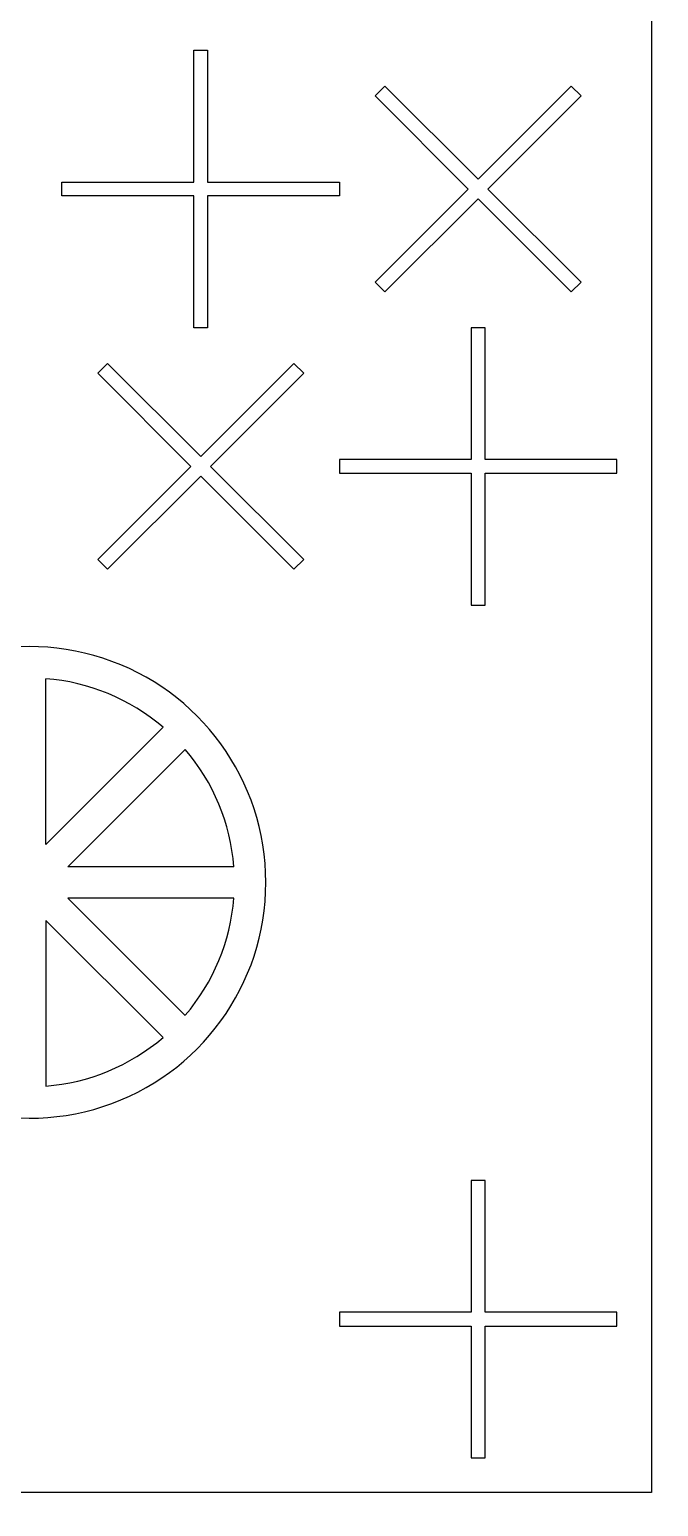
# Model space of a CAD drawing. Header units: inches. Extents: x -271009 to 5700, y -37000 to 38138.
# Drawn here: x -116161 to -113860, y 17255 to 22660 of the extents above; entities that cross this region are included whole.
import ezdxf

# ---------------------------------------------------------------- set-up
doc = ezdxf.new("R2010")
doc.units = ezdxf.units.IN
doc.header["$MEASUREMENT"] = 0

msp = doc.modelspace()

# ---------------------------------------------------------------- linework, layer by layer
for p, q in [((-115560.5, 22101.6), (-115560.5, 22583.8)), ((-115560.5, 22583.8), (-115509.7, 22583.8)), ((-115509.7, 22583.8), (-115509.7, 22101.6)), ((-114896.9, 22417.2), (-114861, 22453)), ((-114861, 22453), (-114520.1, 22112.1)), ((-114520.1, 22112.1), (-114179.2, 22453)), ((-114179.2, 22453), (-114143.3, 22417.2)), ((-114556, 22076.3), (-114896.9, 22417.2)), ((-114143.3, 22417.2), (-114484.2, 22076.3)), ((-116042.6, 22050.9), (-116042.6, 22101.6)), ((-116042.6, 22101.6), (-115560.5, 22101.6)), ((-115509.7, 22101.6), (-115027.6, 22101.6)), ((-115027.6, 22101.6), (-115027.6, 22050.9)), ((-114896.9, 21735.3), (-114556, 22076.3)), ((-114484.2, 22076.3), (-114143.3, 21735.3)), ((-115560.5, 22050.9), (-116042.6, 22050.9)), ((-115560.5, 21568.8), (-115560.5, 22050.9)), ((-115027.6, 22050.9), (-115509.7, 22050.9)), ((-115509.7, 22050.9), (-115509.7, 21568.8)), ((-114520.1, 22040.4), (-114861, 21699.5)), ((-114179.2, 21699.5), (-114520.1, 22040.4)), ((-114861, 21699.5), (-114896.9, 21735.3)), ((-114143.3, 21735.3), (-114179.2, 21699.5)), ((-115509.7, 21568.8), (-115560.5, 21568.8)), ((-114494.8, 21568.8), (-114545.5, 21568.8)), ((-114545.5, 21568.8), (-114545.5, 21086.6)), ((-114494.8, 21086.6), (-114494.8, 21568.8)), ((-115876, 21438), (-115911.9, 21402.2)), ((-115535.1, 21097.1), (-115876, 21438)), ((-115194.2, 21438), (-115535.1, 21097.1)), ((-115158.3, 21402.2), (-115194.2, 21438)), ((-115911.9, 21402.2), (-115571, 21061.3)), ((-115499.2, 21061.3), (-115158.3, 21402.2)), ((-115027.6, 21086.6), (-115027.6, 21035.9)), ((-114545.5, 21086.6), (-115027.6, 21086.6)), ((-114012.6, 21086.6), (-114494.8, 21086.6)), ((-114012.6, 21035.9), (-114012.6, 21086.6)), ((-115571, 21061.3), (-115911.9, 20720.3)), ((-115876, 20684.5), (-115535.1, 21025.4)), ((-115535.1, 21025.4), (-115194.2, 20684.5)), ((-115158.3, 20720.3), (-115499.2, 21061.3)), ((-115027.6, 21035.9), (-114545.5, 21035.9)), ((-114545.5, 21035.9), (-114545.5, 20553.8)), ((-114494.8, 20553.8), (-114494.8, 21035.9)), ((-114494.8, 21035.9), (-114012.6, 21035.9)), ((-115911.9, 20720.3), (-115876, 20684.5)), ((-115194.2, 20684.5), (-115158.3, 20720.3)), ((-114545.5, 20553.8), (-114494.8, 20553.8)), ((-116101.8, 19677.6), (-116101.8, 20284.3)), ((-115672.9, 20106.6), (-116101.8, 19677.6)), ((-115591.5, 20025.2), (-116020.5, 19596.3)), ((-115413.8, 19596.3), (-116020.5, 19596.3)), ((-115413.8, 19481.2), (-116020.5, 19481.2)), ((-115591.5, 19052.3), (-116020.5, 19481.2)), ((-116101.8, 19399.9), (-116101.8, 18793.2)), ((-115672.9, 18970.9), (-116101.8, 19399.9)), ((-114494.8, 18447.6), (-114545.5, 18447.6)), ((-114545.5, 18447.6), (-114545.5, 17965.5)), ((-114494.8, 17965.5), (-114494.8, 18447.6)), ((-115027.6, 17965.5), (-115027.6, 17914.8)), ((-114545.5, 17965.5), (-115027.6, 17965.5)), ((-114012.6, 17965.5), (-114494.8, 17965.5)), ((-114012.6, 17914.8), (-114012.6, 17965.5)), ((-115027.6, 17914.8), (-114545.5, 17914.8)), ((-114545.5, 17914.8), (-114545.5, 17432.6)), ((-114494.8, 17432.6), (-114494.8, 17914.8)), ((-114494.8, 17914.8), (-114012.6, 17914.8)), ((-114545.5, 17432.6), (-114494.8, 17432.6))]:
    msp.add_line(p, q)
msp.add_lwpolyline([(-137000, 35000, 6), (-113000, 35000)], format="xyb", close=True)
msp.add_lwpolyline([(-124949.2, 25831.8), (-113885.8, 25831.8), (-113885.8, 17305.8), (-124949.2, 17305.8)], close=True)
for radius, start, end in [(862.7, 216.0319, 143.9681), (747.7, 49.4117, 85.5883), (747.7, 4.4117, 40.5883), (747.7, 319.4117, 355.5883), (747.7, 274.4117, 310.5883)]:
    msp.add_arc((-116159.4, 19538.8), radius, start, end)

doc.saveas('drawing.dxf')
